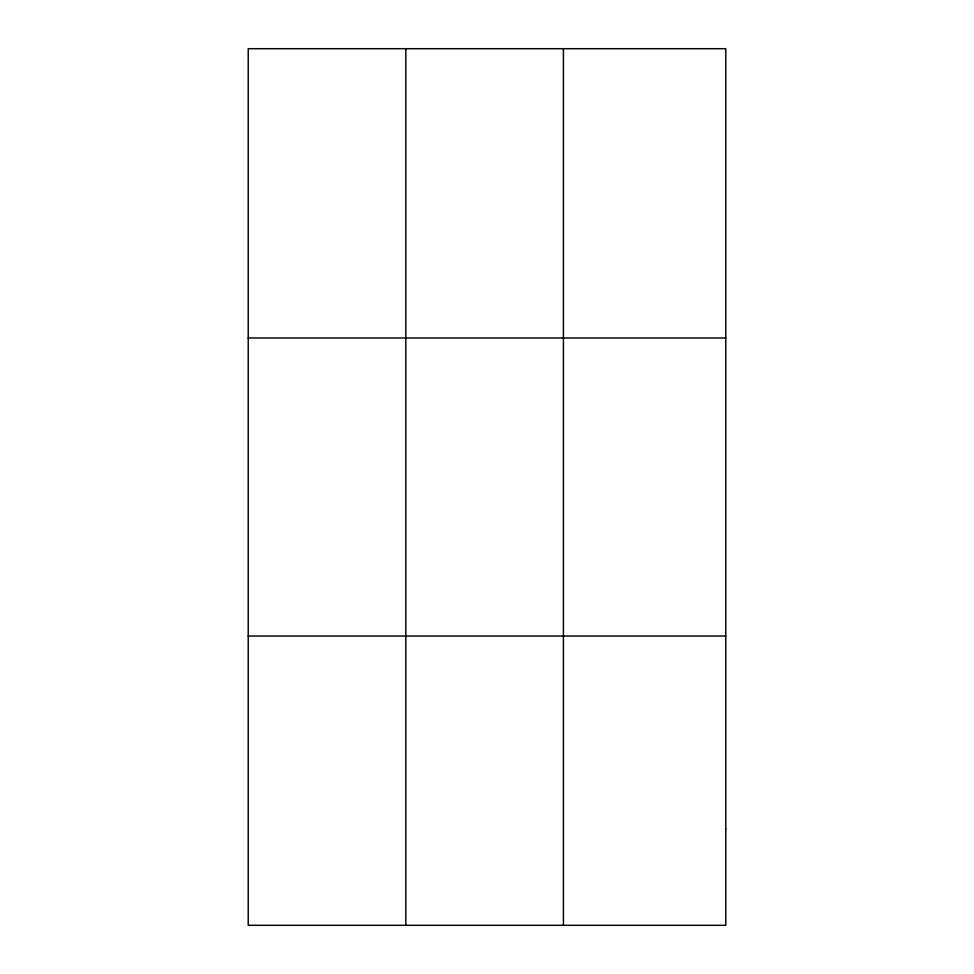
<?xml version="1.0" encoding="UTF-8"?>
<svg xmlns="http://www.w3.org/2000/svg" width="974" height="974" viewBox="0 0 974 974"><rect width="100%" height="100%" fill="white"/><g stroke="black" fill="none" stroke-linecap="round" stroke-linejoin="round"><path stroke-width="1.46" d="M405.817 925.3L405.817 48.7M563.41 925.3L563.41 48.7M248.224 337.978L725.776 337.978M248.224 636.022L725.776 636.022M725.776 828.874L725.776 925.3L248.224 925.3L248.224 48.7L725.776 48.7L725.776 828.874"/></g></svg>
